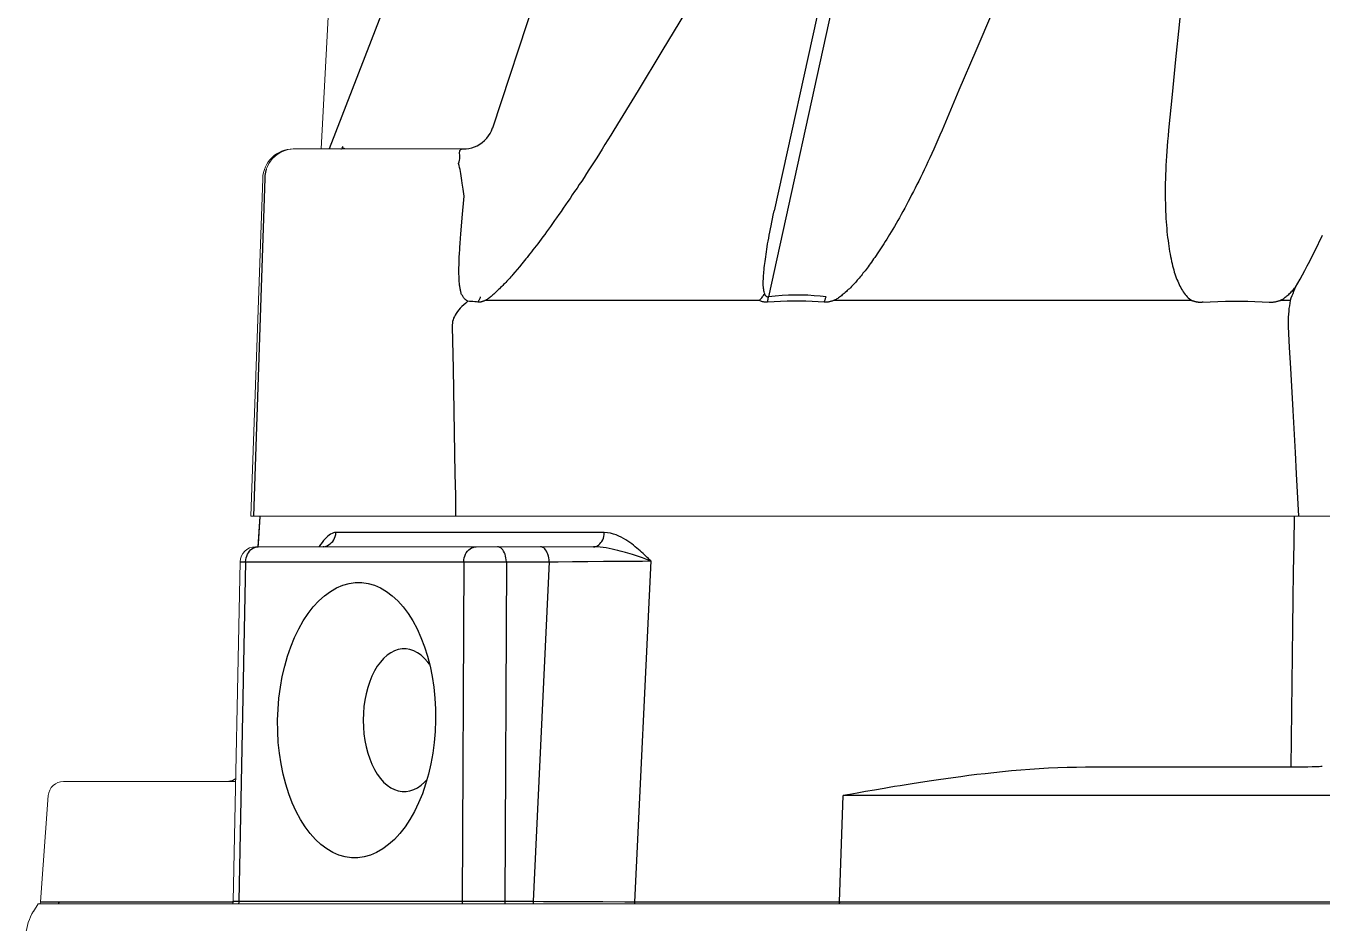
# Model space of a CAD drawing. Header units: millimetres. Extents: x 100 to 940, y 100 to 694.
# Drawn here: x 599.505 to 600.696, y 560.22 to 561.044 of the extents above; entities that cross this region are included whole.
import ezdxf

# ---------------------------------------------------------------- set-up
doc = ezdxf.new("R2010")
doc.units = ezdxf.units.MM
doc.layers.add('OUTLINE', color=6, linetype='Continuous', lineweight=9)

msp = doc.modelspace()

# ---------------------------------------------------------------- linework, layer by layer
at = {"color": 7, "linetype": 'Continuous'}
for p, q in [((600.0484, 561.617), (599.7833, 560.931)), ((600.1512, 561.6156), (599.9333, 560.9502)), ((600.3539, 561.6129), (600.1922, 560.8742)), ((599.7962, 560.9323), (599.7964, 560.9324)), ((599.7776, 560.5655), (599.7779, 560.5656)), ((599.7779, 560.5656), (599.7784, 560.5657)), ((599.7784, 560.5657), (599.7784, 560.5657))]:
    msp.add_line(p, q, dxfattribs=at)
at = {"color": 9, "linetype": 'Continuous'}
for p, q in [((600.3668, 561.6172), (600.1868, 560.795)), ((599.7951, 560.9316), (599.7961, 560.9333)), ((599.7976, 560.9313), (599.795, 560.931)), ((599.7239, 560.9039), (599.7135, 560.5935)), ((599.9053, 560.8676), (599.9071, 560.8877)), ((599.9047, 560.86), (599.9053, 560.8676)), ((599.9035, 560.8445), (599.9038, 560.8486)), ((599.9038, 560.8486), (599.9041, 560.853)), ((599.9041, 560.853), (599.9047, 560.86)), ((600.6888, 560.837), (600.6961, 560.8517)), ((599.9029, 560.835), (599.9031, 560.8386)), ((599.9539, 560.8179), (599.952, 560.8156)), ((599.956, 560.8203), (599.9539, 560.8179)), ((599.9581, 560.8228), (599.956, 560.8203)), ((600.1782, 560.7918), (599.9267, 560.7918)), ((600.5758, 560.7918), (600.2472, 560.7918)), ((600.5856, 560.7907), (600.5856, 560.7902)), ((600.6663, 560.7918), (600.6572, 560.7918)), ((599.8963, 560.7679), (599.897, 560.7289)), ((600.6665, 560.7294), (600.6686, 560.6907)), ((599.897, 560.7289), (599.8977, 560.6901)), ((600.6717, 560.6325), (600.6739, 560.5935)), ((599.7181, 560.5681), (599.7199, 560.5931)), ((600.036, 560.5784), (599.7894, 560.5784)), ((599.7165, 560.5653), (599.7179, 560.5654)), ((599.7179, 560.5653), (599.7181, 560.5681)), ((599.7744, 560.5663), (599.7739, 560.5654)), ((599.778, 560.5655), (599.7796, 560.5658)), ((599.7796, 560.5658), (599.7812, 560.5664)), ((599.7064, 560.5516), (599.7001, 560.2396)), ((599.7013, 560.5516), (599.7064, 560.5516)), ((599.7064, 560.5516), (599.9068, 560.5516)), ((599.9068, 560.5516), (599.9055, 560.2396)), ((599.9129, 560.5516), (599.9179, 560.5517)), ((599.9179, 560.5517), (599.9235, 560.5517)), ((599.9235, 560.5517), (599.9293, 560.5517)), ((599.9293, 560.5517), (599.9352, 560.5517)), ((599.9352, 560.5517), (599.9408, 560.5516)), ((599.9408, 560.5516), (599.946, 560.5516)), ((599.946, 560.5516), (599.9446, 560.2396)), ((599.946, 560.5516), (599.9854, 560.5516)), ((599.9854, 560.5516), (599.9705, 560.2396)), ((600.0068, 560.5519), (600.021, 560.552)), ((600.021, 560.552), (600.0354, 560.5522)), ((600.0354, 560.5522), (600.0495, 560.5523)), ((600.0495, 560.5523), (600.0629, 560.5523)), ((600.0629, 560.5523), (600.0711, 560.5523)), ((600.0787, 560.5524), (600.0637, 560.2389)), ((600.0711, 560.5523), (600.0787, 560.5524)), ((600.6691, 560.3628), (600.4782, 560.3628)), ((600.252, 560.2392), (600.2556, 560.3367)), ((600.2617, 560.3378), (600.2556, 560.3367)), ((601.4144, 560.3367), (600.2556, 560.3367)), ((600.2685, 560.339), (600.2617, 560.3378)), ((600.276, 560.3404), (600.2685, 560.339)), ((600.2842, 560.3418), (600.276, 560.3404)), ((600.2931, 560.3433), (600.2842, 560.3418)), ((599.5115, 560.2304), (599.5115, 560.2304)), ((599.518, 560.2392), (599.695, 560.2392)), ((599.695, 560.2396), (599.7001, 560.2396)), ((599.7001, 560.2396), (599.9055, 560.2396)), ((599.9055, 560.2396), (599.9116, 560.2396)), ((599.9116, 560.2396), (599.9166, 560.2396)), ((599.9166, 560.2396), (599.9222, 560.2396)), ((599.9222, 560.2396), (599.928, 560.2396)), ((599.928, 560.2396), (599.9367, 560.2396)), ((599.9367, 560.2396), (599.9446, 560.2396)), ((599.9446, 560.2396), (599.9705, 560.2396)), ((600.0347, 560.2393), (600.0549, 560.2392)), ((600.0549, 560.2392), (600.0637, 560.2392)), ((600.0637, 560.2392), (602.1521, 560.2392))]:
    msp.add_line(p, q, dxfattribs=at)
for points in [[(600.48, 561.2623), (600.4659, 561.2291), (600.4516, 561.1956), (600.4371, 561.1616), (600.4224, 561.1271), (600.4076, 561.0922), (600.3926, 561.0569), (600.3773, 561.0211), (600.3619, 560.9849), (600.3464, 560.9483)], [(600.1535, 561.1267), (600.1107, 561.0566), (600.089, 561.0209), (600.067, 560.9848), (600.0447, 560.9483)], [(600.5672, 561.0766), (600.5641, 561.045), (600.5609, 561.0131), (600.5577, 560.9809), (600.5545, 560.9483)], [(600.0447, 560.9483), (600.042, 560.9437), (600.0392, 560.9393), (600.0366, 560.935), (600.034, 560.9309), (600.0315, 560.9268), (600.029, 560.9229), (600.0266, 560.9191), (600.0242, 560.9154), (600.0219, 560.9118), (600.0196, 560.9083), (600.0174, 560.9049), (600.0152, 560.9015), (600.013, 560.8982), (600.0109, 560.895), (600.0087, 560.8918), (600.0066, 560.8887), (600.0045, 560.8856), (600.0025, 560.8826), (600.0004, 560.8795), (599.9983, 560.8766), (599.9963, 560.8736), (599.9942, 560.8707), (599.9922, 560.8678), (599.9903, 560.8651), (599.9884, 560.8624), (599.9865, 560.8598), (599.9847, 560.8573), (599.9829, 560.8549), (599.9812, 560.8525), (599.9795, 560.8503), (599.9779, 560.8481), (599.9763, 560.846), (599.9748, 560.8439), (599.9733, 560.8419), (599.9718, 560.84), (599.9704, 560.8382), (599.969, 560.8364), (599.9677, 560.8347), (599.9664, 560.833), (599.9651, 560.8314), (599.9638, 560.8299), (599.9626, 560.8284), (599.9615, 560.8269), (599.9603, 560.8255), (599.9581, 560.8228)], [(600.3464, 560.9483), (600.3444, 560.9437), (600.3425, 560.9393), (600.3406, 560.935), (600.3388, 560.9309), (600.3369, 560.9268), (600.3352, 560.9229), (600.3334, 560.9191), (600.3317, 560.9154), (600.3299, 560.9118), (600.3283, 560.9083), (600.3266, 560.9049), (600.3249, 560.9015), (600.3233, 560.8982), (600.3217, 560.895), (600.3201, 560.8918), (600.3184, 560.8887), (600.3168, 560.8856), (600.3152, 560.8826), (600.3136, 560.8795), (600.312, 560.8765), (600.3104, 560.8736), (600.3088, 560.8707), (600.3072, 560.8678), (600.3056, 560.8651), (600.3041, 560.8624), (600.3026, 560.8598), (600.3011, 560.8573), (600.2996, 560.8549), (600.2982, 560.8525), (600.2968, 560.8503), (600.2955, 560.8481), (600.2942, 560.846), (600.2929, 560.8439), (600.2916, 560.8419), (600.2904, 560.84), (600.2892, 560.8382), (600.288, 560.8364), (600.2868, 560.8347), (600.2857, 560.833), (600.2846, 560.8314), (600.2835, 560.8299), (600.2824, 560.8284), (600.2814, 560.8269), (600.2804, 560.8255), (600.2794, 560.8241), (600.2784, 560.8228), (600.2774, 560.8215), (600.2765, 560.8203), (600.2756, 560.8191), (600.2746, 560.8179), (600.2737, 560.8168), (600.2728, 560.8156), (600.2719, 560.8145), (600.2711, 560.8135), (600.2702, 560.8124), (600.2693, 560.8114), (600.2684, 560.8104), (600.2676, 560.8094), (600.2667, 560.8084), (600.2658, 560.8074), (600.2649, 560.8064), (600.264, 560.8055), (600.2631, 560.8045), (600.2621, 560.8035), (600.2612, 560.8026), (600.2602, 560.8017), (600.2593, 560.8008), (600.2584, 560.7999), (600.2574, 560.7991), (600.2565, 560.7983), (600.2556, 560.7976), (600.2547, 560.7968), (600.2539, 560.7961), (600.253, 560.7955), (600.2522, 560.7949), (600.2513, 560.7943), (600.2505, 560.7937), (600.2497, 560.7932), (600.2489, 560.7927), (600.248, 560.7922), (600.2472, 560.7918)], [(600.5545, 560.9483), (600.554, 560.9432), (600.5536, 560.9383), (600.5532, 560.9336), (600.5529, 560.9289), (600.5526, 560.9244), (600.5523, 560.92), (600.5521, 560.9158), (600.5519, 560.9116), (600.5517, 560.9075), (600.5516, 560.9035), (600.5515, 560.8995), (600.5515, 560.8957), (600.5515, 560.8919), (600.5515, 560.8881), (600.5515, 560.8844), (600.5516, 560.8808), (600.5517, 560.8773), (600.5518, 560.8738), (600.5519, 560.8704), (600.5521, 560.8672), (600.5523, 560.864), (600.5525, 560.8609), (600.5528, 560.858), (600.553, 560.855), (600.5533, 560.8522), (600.5536, 560.8495), (600.554, 560.8468), (600.5543, 560.8442), (600.5547, 560.8416), (600.5551, 560.8391), (600.5555, 560.8367), (600.5559, 560.8344), (600.5563, 560.8321), (600.5568, 560.8299), (600.5572, 560.8277), (600.5577, 560.8257), (600.5582, 560.8236), (600.5587, 560.8217), (600.5593, 560.8198), (600.5598, 560.8179), (600.5604, 560.8161), (600.561, 560.8144), (600.5616, 560.8127), (600.5622, 560.811), (600.5629, 560.8095), (600.5635, 560.8079), (600.5642, 560.8064), (600.5649, 560.805), (600.5657, 560.8036), (600.5664, 560.8022), (600.5672, 560.8009), (600.568, 560.7997), (600.5689, 560.7985), (600.5698, 560.7973), (600.5707, 560.7963), (600.5716, 560.7952), (600.5726, 560.7943), (600.5736, 560.7934), (600.5747, 560.7926), (600.5758, 560.7918)], [(599.9021, 560.9176), (599.9026, 560.9192), (599.9029, 560.9206), (599.9031, 560.922), (599.9032, 560.9233), (599.9033, 560.9245), (599.9032, 560.9256)], [(599.9032, 560.9256), (599.903, 560.9268), (599.903, 560.9279), (599.9031, 560.9287), (599.9032, 560.9295), (599.9036, 560.93), (599.9041, 560.9305), (599.9048, 560.9308), (599.9056, 560.931), (599.9067, 560.931)], [(599.7254, 560.9123), (599.7246, 560.9096), (599.7241, 560.9067), (599.7239, 560.9039)], [(599.9053, 560.8996), (599.9051, 560.9019), (599.9048, 560.9041), (599.9045, 560.9062), (599.9042, 560.9083), (599.9038, 560.9103), (599.9034, 560.9122), (599.903, 560.9141), (599.9026, 560.9159), (599.9021, 560.9176)], [(599.9071, 560.8877), (599.9069, 560.8899), (599.9066, 560.8919), (599.9064, 560.894), (599.9061, 560.8959), (599.9057, 560.8978), (599.9053, 560.8996)], [(600.1834, 560.7978), (600.1831, 560.7986), (600.1828, 560.7996), (600.1826, 560.8006), (600.1825, 560.8017), (600.1823, 560.8029), (600.1822, 560.8041), (600.1821, 560.8054), (600.1821, 560.8068), (600.1821, 560.8083), (600.1821, 560.8098), (600.1822, 560.8114), (600.1822, 560.813), (600.1823, 560.8147), (600.1825, 560.8164), (600.1826, 560.8182), (600.1828, 560.82), (600.183, 560.8219), (600.1832, 560.8238), (600.1834, 560.8257), (600.1837, 560.8277), (600.184, 560.8298), (600.1843, 560.832), (600.1846, 560.8342), (600.1849, 560.8364), (600.1853, 560.8388), (600.1857, 560.8412), (600.1861, 560.8437), (600.1866, 560.8463), (600.1871, 560.8489), (600.1876, 560.8517), (600.1881, 560.8545), (600.1887, 560.8575), (600.1893, 560.8605), (600.1899, 560.8636), (600.1906, 560.8669), (600.1913, 560.8702), (600.1922, 560.8742)], [(599.9031, 560.8386), (599.9032, 560.8405), (599.9035, 560.8445)], [(600.6711, 560.804), (600.6733, 560.8076), (600.6754, 560.8113), (600.6776, 560.8152), (600.6798, 560.8193), (600.682, 560.8235), (600.6843, 560.8279), (600.6865, 560.8324), (600.6888, 560.837)], [(599.9046, 560.798), (599.9044, 560.7987), (599.9042, 560.7994), (599.904, 560.8001), (599.9038, 560.8009), (599.9037, 560.8016), (599.9035, 560.8024), (599.9034, 560.8033), (599.9032, 560.8041), (599.9031, 560.805), (599.903, 560.8059), (599.9029, 560.8069), (599.9028, 560.8078), (599.9027, 560.8089), (599.9027, 560.8099), (599.9026, 560.811), (599.9025, 560.8121), (599.9025, 560.8133), (599.9025, 560.8145), (599.9024, 560.8157), (599.9024, 560.8169), (599.9024, 560.8182), (599.9024, 560.8196), (599.9024, 560.8209), (599.9024, 560.8223), (599.9025, 560.8238), (599.9025, 560.8252), (599.9025, 560.8267), (599.9026, 560.8283), (599.9027, 560.8299), (599.9027, 560.8316), (599.9029, 560.835)], [(599.952, 560.8156), (599.951, 560.8145), (599.9501, 560.8135), (599.9491, 560.8124), (599.9482, 560.8114), (599.9472, 560.8104), (599.9463, 560.8094), (599.9454, 560.8084), (599.9445, 560.8074), (599.9435, 560.8064), (599.9426, 560.8055), (599.9417, 560.8045), (599.9407, 560.8036), (599.9398, 560.8026), (599.9389, 560.8017), (599.9379, 560.8008), (599.937, 560.7999), (599.9361, 560.7991), (599.9352, 560.7983), (599.9344, 560.7976), (599.9335, 560.7968), (599.9327, 560.7961), (599.9319, 560.7955), (599.9311, 560.7949), (599.9304, 560.7943), (599.9296, 560.7937), (599.9289, 560.7932), (599.9282, 560.7927), (599.9274, 560.7922), (599.9267, 560.7918)], [(600.6572, 560.7918), (600.658, 560.7922), (600.6587, 560.7927), (600.6595, 560.7931), (600.6603, 560.7936), (600.661, 560.7942), (600.6618, 560.7948), (600.6626, 560.7954), (600.6633, 560.796), (600.6641, 560.7967), (600.6649, 560.7973), (600.6657, 560.7981), (600.6664, 560.7988), (600.6672, 560.7996), (600.668, 560.8004), (600.6687, 560.8012), (600.6695, 560.8021), (600.6703, 560.803), (600.6711, 560.804)], [(600.6711, 560.804), (600.6703, 560.802), (600.6694, 560.8), (600.6686, 560.7979), (600.6678, 560.7959), (600.667, 560.7939), (600.6663, 560.7918)], [(599.9107, 560.791), (599.9103, 560.7912), (599.91, 560.7914), (599.9096, 560.7916), (599.9093, 560.7918), (599.9089, 560.7921), (599.9086, 560.7924), (599.9083, 560.7927), (599.9079, 560.793), (599.9076, 560.7933), (599.9072, 560.7937), (599.9069, 560.7941), (599.9066, 560.7946), (599.9062, 560.7951), (599.9059, 560.7956), (599.9056, 560.7962), (599.9052, 560.7968), (599.9049, 560.7974), (599.9046, 560.798)], [(599.9107, 560.791), (599.9087, 560.7894), (599.9069, 560.7878), (599.9052, 560.7862)], [(599.9199, 560.7902), (599.9184, 560.7904), (599.9169, 560.7906), (599.9153, 560.7907), (599.9138, 560.7908), (599.9122, 560.7909), (599.9107, 560.791)], [(599.9199, 560.7902), (599.9202, 560.7907), (599.9205, 560.7912), (599.9208, 560.7918), (599.921, 560.7923), (599.9213, 560.7928), (599.9216, 560.7933), (599.9218, 560.7939), (599.9221, 560.7944), (599.9223, 560.795)], [(599.9267, 560.7918), (599.9263, 560.7916), (599.9258, 560.7914), (599.9253, 560.7912), (599.9248, 560.791), (599.9243, 560.7909), (599.9239, 560.7907), (599.9234, 560.7906), (599.9229, 560.7905), (599.9224, 560.7903), (599.922, 560.7903), (599.9215, 560.7902), (599.9211, 560.7902), (599.9207, 560.7902), (599.9203, 560.7902), (599.9199, 560.7902)], [(600.1782, 560.7918), (600.1789, 560.7924), (600.1795, 560.793), (600.1801, 560.7937), (600.1807, 560.7943), (600.1813, 560.795), (600.1818, 560.7957), (600.1824, 560.7964), (600.1829, 560.7971), (600.1834, 560.7978)], [(600.186, 560.7902), (600.1855, 560.7902), (600.185, 560.7902), (600.1845, 560.7902), (600.184, 560.7902), (600.1835, 560.7902), (600.183, 560.7903), (600.1824, 560.7904), (600.1819, 560.7905), (600.1814, 560.7906), (600.1808, 560.7908), (600.1803, 560.7909), (600.1798, 560.7911), (600.1793, 560.7913), (600.1787, 560.7916), (600.1782, 560.7918)], [(600.1868, 560.795), (600.1866, 560.7949), (600.1863, 560.7949), (600.1861, 560.7949), (600.1858, 560.795), (600.1855, 560.795), (600.1853, 560.7951), (600.1851, 560.7953), (600.1848, 560.7955), (600.1846, 560.7957), (600.1844, 560.796), (600.1841, 560.7963), (600.1839, 560.7966), (600.1837, 560.797), (600.1836, 560.7974), (600.1834, 560.7978)], [(600.186, 560.7902), (600.1861, 560.7907), (600.1862, 560.7912), (600.1864, 560.7918), (600.1864, 560.7923), (600.1865, 560.7928), (600.1866, 560.7933), (600.1867, 560.7939), (600.1868, 560.7944), (600.1868, 560.795)], [(600.2379, 560.7902), (600.2324, 560.7906), (600.2269, 560.7909), (600.2213, 560.7911), (600.2156, 560.7912), (600.2098, 560.7912), (600.204, 560.7911), (600.198, 560.7909), (600.1921, 560.7906), (600.186, 560.7902)], [(600.2398, 560.795), (600.2343, 560.7956), (600.2287, 560.7961), (600.223, 560.7965), (600.2172, 560.7967), (600.2114, 560.7967), (600.2054, 560.7965), (600.1993, 560.7962), (600.1931, 560.7957), (600.1868, 560.795)], [(600.2379, 560.7902), (600.2381, 560.7907), (600.2384, 560.7912), (600.2386, 560.7918), (600.2388, 560.7923), (600.239, 560.7928), (600.2392, 560.7933), (600.2394, 560.7939), (600.2396, 560.7944), (600.2398, 560.795)], [(600.2472, 560.7918), (600.2466, 560.7916), (600.246, 560.7914), (600.2454, 560.7912), (600.2447, 560.791), (600.2441, 560.7909), (600.2435, 560.7907), (600.2429, 560.7906), (600.2422, 560.7905), (600.2416, 560.7903), (600.241, 560.7903), (600.2403, 560.7902), (600.2397, 560.7902), (600.2391, 560.7902), (600.2385, 560.7902), (600.2379, 560.7902)], [(600.5758, 560.7918), (600.5762, 560.7917), (600.5766, 560.7915), (600.577, 560.7914), (600.5774, 560.7913), (600.5778, 560.7911), (600.5782, 560.791), (600.5785, 560.7909), (600.5789, 560.7908), (600.5793, 560.7908), (600.5796, 560.7907), (600.58, 560.7906), (600.5803, 560.7905), (600.5807, 560.7905), (600.581, 560.7904), (600.5814, 560.7904), (600.5817, 560.7903), (600.5821, 560.7903), (600.5824, 560.7902), (600.5828, 560.7902), (600.5831, 560.7902), (600.5834, 560.7902), (600.5838, 560.7902), (600.5841, 560.7902), (600.5845, 560.7902), (600.5849, 560.7902), (600.5853, 560.7902), (600.5928, 560.7906)], [(600.5928, 560.7906), (600.5998, 560.7909), (600.6068, 560.7911), (600.6137, 560.7912), (600.6205, 560.7912), (600.6272, 560.7911), (600.6338, 560.7909), (600.6404, 560.7906), (600.6468, 560.7902)], [(600.6468, 560.7902), (600.6472, 560.7902), (600.6476, 560.7902), (600.648, 560.7902), (600.6485, 560.7902), (600.6489, 560.7902), (600.6493, 560.7902), (600.6498, 560.7902), (600.6503, 560.7903), (600.6507, 560.7903), (600.6512, 560.7904), (600.6517, 560.7904), (600.6522, 560.7905), (600.6527, 560.7906), (600.6533, 560.7907), (600.6538, 560.7908), (600.6543, 560.791), (600.6549, 560.7911), (600.6554, 560.7913), (600.656, 560.7914), (600.6566, 560.7916), (600.6572, 560.7918)], [(600.6663, 560.7918), (600.6658, 560.7894), (600.6655, 560.7869), (600.6651, 560.7844), (600.6649, 560.7818), (600.6647, 560.7791), (600.6645, 560.7763), (600.6644, 560.7735), (600.6644, 560.7707), (600.6644, 560.7679)], [(599.9052, 560.7862), (599.9036, 560.7846), (599.9023, 560.7831), (599.901, 560.7815), (599.8999, 560.7799), (599.899, 560.7784), (599.8982, 560.7769), (599.8975, 560.7754), (599.897, 560.7739), (599.8966, 560.7724), (599.8964, 560.7709), (599.8962, 560.7694), (599.8963, 560.7679)], [(600.6644, 560.7679), (600.6654, 560.7486), (600.6665, 560.7294)], [(599.8977, 560.6901), (599.898, 560.6707), (599.8987, 560.632)], [(600.6686, 560.6907), (600.6707, 560.6519), (600.6717, 560.6325)], [(599.8987, 560.632), (599.8991, 560.6128), (599.8994, 560.5935)], [(600.6699, 560.5935), (600.6695, 560.5681), (600.6691, 560.5426), (600.6687, 560.5171), (600.6684, 560.4915), (600.6681, 560.4659), (600.6677, 560.4402), (600.6674, 560.4145), (600.6672, 560.3887), (600.6669, 560.3628)], [(599.7894, 560.5784), (599.7882, 560.5784), (599.787, 560.5781), (599.7858, 560.5776), (599.7845, 560.5769), (599.7832, 560.5761), (599.7819, 560.5751), (599.7806, 560.5739), (599.7793, 560.5725), (599.778, 560.5711), (599.7768, 560.5695), (599.7756, 560.5679), (599.7744, 560.5663)], [(599.7812, 560.5664), (599.7826, 560.5671), (599.784, 560.5681), (599.7853, 560.5692), (599.7864, 560.5704), (599.7874, 560.5719), (599.7882, 560.5734), (599.7888, 560.575), (599.7892, 560.5767), (599.7894, 560.5784)], [(600.0261, 560.5654), (600.0273, 560.5655), (600.0286, 560.5658), (600.0297, 560.5664), (600.0309, 560.5671), (600.0319, 560.5681), (600.0329, 560.5692), (600.0337, 560.5704), (600.0345, 560.5719), (600.0351, 560.5734), (600.0355, 560.575), (600.0359, 560.5767), (600.036, 560.5784)], [(600.0787, 560.5524), (600.0776, 560.5534), (600.0765, 560.5545), (600.0753, 560.5557), (600.0741, 560.5568), (600.0729, 560.558), (600.0716, 560.5592), (600.0703, 560.5604), (600.0689, 560.5617), (600.0675, 560.5629), (600.066, 560.5642), (600.0645, 560.5655), (600.0629, 560.5668), (600.0612, 560.5681), (600.0595, 560.5694), (600.0576, 560.5707), (600.0557, 560.5719), (600.0537, 560.5731), (600.0516, 560.5743), (600.0494, 560.5753), (600.047, 560.5763), (600.0445, 560.5771), (600.0418, 560.5778), (600.039, 560.5782), (600.036, 560.5784)], [(599.7064, 560.5516), (599.7065, 560.5534), (599.7069, 560.5552), (599.7074, 560.5569), (599.708, 560.5585), (599.7089, 560.56), (599.7099, 560.5614), (599.711, 560.5626), (599.7122, 560.5636), (599.7136, 560.5644), (599.715, 560.5649), (599.7165, 560.5653)], [(599.9068, 560.5516), (599.9069, 560.5534), (599.9072, 560.5552), (599.9077, 560.5569), (599.9084, 560.5585), (599.9092, 560.56), (599.9102, 560.5614), (599.9114, 560.5626), (599.9126, 560.5636), (599.9139, 560.5644), (599.9154, 560.5649), (599.9168, 560.5653), (599.9183, 560.5654)], [(599.946, 560.5516), (599.9459, 560.5534), (599.9456, 560.5552), (599.9453, 560.5569), (599.9448, 560.5585), (599.9442, 560.56), (599.9435, 560.5614), (599.9428, 560.5626), (599.9419, 560.5636), (599.9409, 560.5644), (599.94, 560.5649), (599.9389, 560.5653), (599.9379, 560.5654)], [(599.9854, 560.5516), (599.9853, 560.5534), (599.985, 560.5552), (599.9847, 560.5569), (599.9842, 560.5585), (599.9836, 560.56), (599.9829, 560.5614), (599.9821, 560.5626), (599.9813, 560.5636), (599.9803, 560.5644), (599.9794, 560.5649), (599.9783, 560.5653), (599.9773, 560.5654)], [(600.0787, 560.5524), (600.0773, 560.5529), (600.0758, 560.5535), (600.0743, 560.554), (600.0727, 560.5546), (600.071, 560.5552), (600.0693, 560.5558), (600.0675, 560.5564), (600.0657, 560.557), (600.0638, 560.5577), (600.0618, 560.5583), (600.0597, 560.5589), (600.0576, 560.5596), (600.0554, 560.5602), (600.0531, 560.5609), (600.0507, 560.5615), (600.0483, 560.5621), (600.0458, 560.5627), (600.0432, 560.5633), (600.0405, 560.5638), (600.0378, 560.5643), (600.035, 560.5648), (600.0321, 560.5651), (600.0291, 560.5653), (600.0261, 560.5654)], [(599.9068, 560.5516), (599.9086, 560.5516), (599.9129, 560.5516)], [(599.9854, 560.5516), (599.9894, 560.5516), (599.9935, 560.5517), (600.0068, 560.5519)], [(600.4782, 560.3628), (600.4699, 560.3627), (600.4614, 560.3626), (600.4529, 560.3623), (600.4443, 560.3619), (600.4356, 560.3614), (600.427, 560.3608), (600.4186, 560.3601), (600.4102, 560.3594), (600.402, 560.3586), (600.3939, 560.3578), (600.386, 560.3569), (600.3784, 560.356), (600.3709, 560.3551), (600.3636, 560.3541), (600.3566, 560.3532), (600.3497, 560.3522), (600.3431, 560.3513), (600.3368, 560.3503), (600.3306, 560.3494), (600.3246, 560.3485), (600.3189, 560.3476), (600.3133, 560.3467), (600.308, 560.3458), (600.3028, 560.345), (600.2979, 560.3441), (600.2931, 560.3433)], [(600.6759, 560.3629), (600.6737, 560.3628), (600.6691, 560.3628)], [(600.6824, 560.363), (600.6803, 560.3629), (600.6759, 560.3629)], [(600.6956, 560.3635), (600.6944, 560.3634), (600.693, 560.3633), (600.6916, 560.3633), (600.6899, 560.3632), (600.6882, 560.3631), (600.6864, 560.3631), (600.6824, 560.363)], [(599.5347, 560.2392), (599.5347, 560.2389), (599.5346, 560.2386), (599.5346, 560.2382), (599.5345, 560.2379), (599.5345, 560.2376), (599.5344, 560.2373)], [(599.7001, 560.2396), (599.7001, 560.2392), (599.7001, 560.2388), (599.7, 560.2384), (599.7, 560.2381), (599.6999, 560.2377), (599.6999, 560.2373)], [(599.9055, 560.2396), (599.9054, 560.2392), (599.9054, 560.2388), (599.9054, 560.2384), (599.9054, 560.2381), (599.9053, 560.2377), (599.9053, 560.2373)], [(599.9446, 560.2396), (599.9446, 560.2392), (599.9446, 560.2388), (599.9446, 560.2384), (599.9447, 560.2381), (599.9447, 560.2377), (599.9447, 560.2373)], [(599.9705, 560.2396), (599.9801, 560.2395), (599.9852, 560.2395), (599.9905, 560.2394)], [(599.9705, 560.2396), (599.9705, 560.2392), (599.9705, 560.2388), (599.9705, 560.2384), (599.9705, 560.2381), (599.9706, 560.2377), (599.9706, 560.2373)], [(599.9905, 560.2394), (600.0014, 560.2394), (600.0069, 560.2393)], [(600.0069, 560.2393), (600.0237, 560.2393), (600.0292, 560.2393), (600.0347, 560.2393)], [(600.0637, 560.2389), (600.0637, 560.2386), (600.0636, 560.2382), (600.0636, 560.2379), (600.0636, 560.2376), (600.0635, 560.2373)], [(600.252, 560.2392), (600.252, 560.2389), (600.252, 560.2386), (600.252, 560.2382), (600.2519, 560.2379), (600.2519, 560.2376), (600.2519, 560.2373)]]:
    msp.add_lwpolyline(points, dxfattribs=at)
at = {"color": 7, "linetype": 'Continuous'}
for points in [[(599.9192, 560.934), (599.9216, 560.9353), (599.9239, 560.9369), (599.926, 560.9387), (599.9279, 560.9408), (599.9296, 560.943), (599.9311, 560.9453)], [(599.9311, 560.9453), (599.9324, 560.9478), (599.9333, 560.9503)], [(599.7938, 560.931), (599.7939, 560.931), (599.7944, 560.9312), (599.795, 560.9315), (599.7956, 560.9319), (599.7962, 560.9323)], [(599.9067, 560.931), (599.9089, 560.9311), (599.9115, 560.9314), (599.9142, 560.932), (599.9167, 560.9329), (599.9192, 560.934)], [(599.7358, 560.406), (599.7362, 560.4163), (599.737, 560.4264), (599.7383, 560.4363), (599.7401, 560.4461), (599.7423, 560.4557), (599.7449, 560.4648), (599.748, 560.4736), (599.7514, 560.4821), (599.7552, 560.49), (599.7594, 560.4973), (599.7639, 560.5041), (599.7686, 560.5102), (599.7736, 560.5156), (599.7789, 560.5204), (599.7843, 560.5244), (599.7899, 560.5276), (599.7956, 560.53), (599.8014, 560.5317), (599.8072, 560.5325), (599.8102, 560.5326)], [(599.8102, 560.5326), (599.8131, 560.5325), (599.8189, 560.5317), (599.8247, 560.53), (599.8303, 560.5276), (599.8358, 560.5244), (599.8411, 560.5204), (599.8462, 560.5156), (599.8511, 560.5102), (599.8557, 560.5041), (599.86, 560.4973), (599.8639, 560.49), (599.8675, 560.4821), (599.8707, 560.4736), (599.8735, 560.4648)], [(599.852, 560.4716), (599.8502, 560.4716), (599.8467, 560.471), (599.8432, 560.4698), (599.8397, 560.468), (599.8364, 560.4657), (599.8332, 560.4629), (599.8302, 560.4595), (599.8274, 560.4556), (599.8248, 560.4513), (599.8224, 560.4466), (599.8204, 560.4415), (599.8186, 560.4361), (599.8171, 560.4304), (599.8159, 560.4245), (599.8151, 560.4185), (599.8146, 560.4124), (599.8144, 560.406)], [(599.8754, 560.4574), (599.8739, 560.4595), (599.8708, 560.4629), (599.8677, 560.4657), (599.8644, 560.468), (599.8609, 560.4698), (599.8574, 560.471), (599.8538, 560.4716), (599.852, 560.4716)], [(599.8735, 560.4648), (599.8759, 560.4557), (599.8778, 560.4461), (599.8793, 560.4363), (599.8803, 560.4264), (599.8809, 560.4163), (599.881, 560.406)], [(599.8066, 560.2795), (599.8036, 560.2796), (599.7978, 560.2804), (599.7921, 560.282), (599.7864, 560.2845), (599.7809, 560.2877), (599.7756, 560.2917), (599.7705, 560.2964), (599.7656, 560.3019), (599.7611, 560.308), (599.7568, 560.3148), (599.7528, 560.3221), (599.7493, 560.33), (599.746, 560.3384), (599.7433, 560.3472), (599.7409, 560.3564), (599.7389, 560.366), (599.7375, 560.3757), (599.7364, 560.3856), (599.7359, 560.3957), (599.7358, 560.406)], [(599.8144, 560.406), (599.8146, 560.3997), (599.8151, 560.3935), (599.8159, 560.3875), (599.8171, 560.3817), (599.8186, 560.3759), (599.8204, 560.3705), (599.8224, 560.3655), (599.8248, 560.3607), (599.8274, 560.3564), (599.8302, 560.3526), (599.8332, 560.3492), (599.8364, 560.3463), (599.8397, 560.344), (599.8432, 560.3423), (599.8467, 560.3411), (599.8502, 560.3405), (599.852, 560.3404)], [(599.881, 560.406), (599.8806, 560.3957), (599.8797, 560.3856), (599.8784, 560.3757), (599.8767, 560.366), (599.8744, 560.3564)], [(599.8744, 560.3564), (599.8718, 560.3472), (599.8688, 560.3384), (599.8653, 560.33), (599.8615, 560.3221), (599.8574, 560.3148), (599.8529, 560.308), (599.8481, 560.3019), (599.8431, 560.2964), (599.8378, 560.2917), (599.8324, 560.2877), (599.8268, 560.2845), (599.8211, 560.282), (599.8153, 560.2804), (599.8095, 560.2796), (599.8066, 560.2795)], [(599.852, 560.3404), (599.8538, 560.3405), (599.8574, 560.3411), (599.8609, 560.3423), (599.8644, 560.344), (599.8677, 560.3463), (599.8708, 560.3492), (599.8731, 560.3517)]]:
    msp.add_lwpolyline(points, dxfattribs=at)
msp.add_arc((599.6809, 560.2399), 0.0141, 349.2815, 358.8363, dxfattribs=at)
at = {"layer": 'OUTLINE'}
for p, q in [((599.7758, 560.931), (599.8055, 561.4987)), ((599.7509, 560.931), (599.7482, 560.9309)), ((599.9067, 560.931), (599.7502, 560.931)), ((599.7113, 560.5935), (599.7221, 560.9039)), ((601.9588, 560.5935), (599.7113, 560.5935)), ((599.7176, 560.5654), (599.7196, 560.5931)), ((599.7154, 560.5654), (600.0261, 560.5654)), ((599.7013, 560.5516), (599.695, 560.2396)), ((599.6972, 560.3498), (599.5391, 560.3498)), ((599.6926, 560.3502), (599.6942, 560.3507)), ((599.6958, 560.3515), (599.6973, 560.3524)), ((599.6962, 560.3515), (599.6973, 560.3522)), ((599.518, 560.2392), (599.525, 560.3367)), ((599.5115, 560.2304), (599.5158, 560.2373)), ((602.1542, 560.2373), (599.5158, 560.2373)), ((599.518, 560.2392), (599.5177, 560.2373))]:
    msp.add_line(p, q, dxfattribs=at)
for points in [[(599.7428, 560.9297), (599.7402, 560.9287), (599.7377, 560.9274), (599.7353, 560.9259), (599.7332, 560.9241), (599.7312, 560.9221), (599.7294, 560.9199), (599.7278, 560.9175), (599.7265, 560.915), (599.7254, 560.9123)], [(599.7482, 560.9309), (599.7454, 560.9304), (599.7428, 560.9297)], [(599.6891, 560.3498), (599.6909, 560.3499), (599.6926, 560.3502), (599.6942, 560.3507), (599.6958, 560.3515), (599.6973, 560.3524)], [(599.6896, 560.3498), (599.6913, 560.3499), (599.693, 560.3502), (599.6946, 560.3507), (599.6962, 560.3515)]]:
    msp.add_lwpolyline(points, dxfattribs=at)
for centre, radius, start, end in [((599.7502, 560.9029), 0.0281, 90.0001, 178), ((599.7154, 560.5513), 0.0141, 90, 178.8362), ((599.5391, 560.3357), 0.0141, 89.9995, 175.85), ((599.5513, 560.2056), 0.0469, 148.0077, 176)]:
    msp.add_arc(centre, radius, start, end, dxfattribs=at)

doc.saveas('drawing.dxf')
